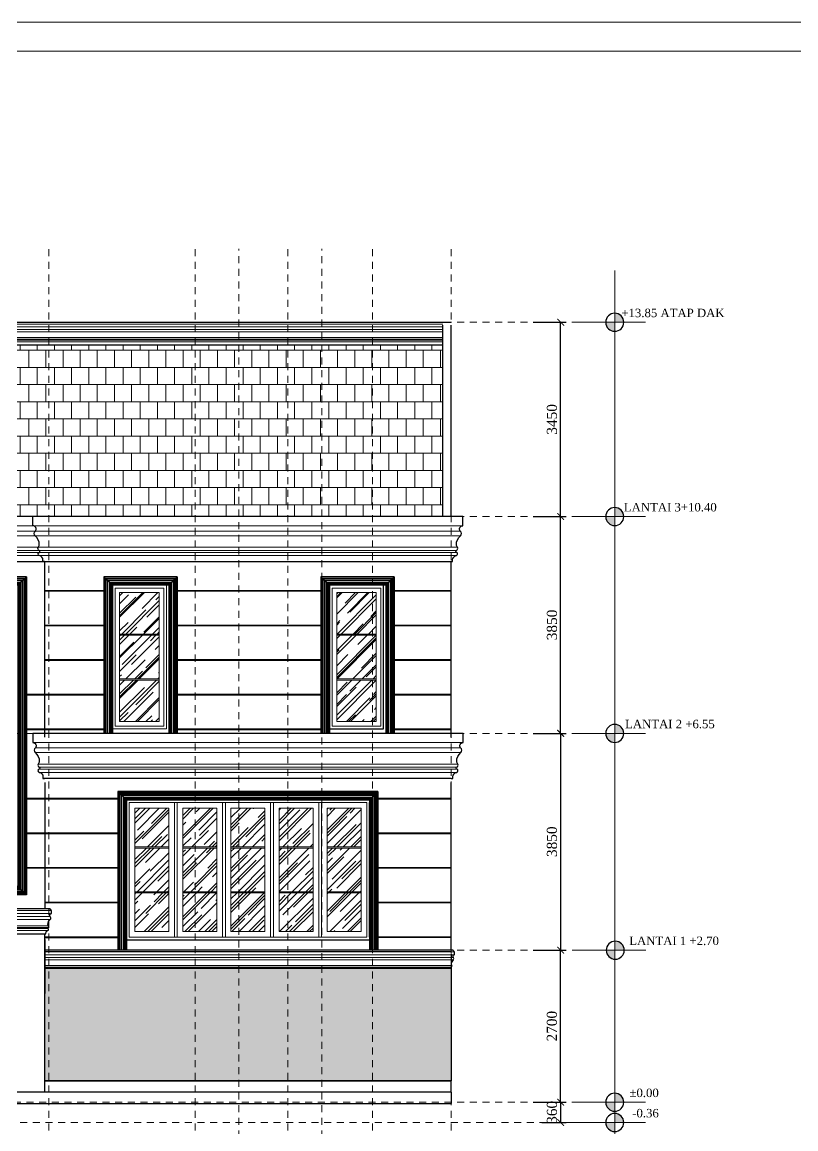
# Model space of a CAD drawing. Header units: millimetres. Extents: x -9564 to 494436, y -140371 to 4257.
# Drawn here: x 158.03 to 171.78, y 111.2 to 130.85 of the extents above; entities that cross this region are included whole.
import ezdxf
from ezdxf.enums import TextEntityAlignment as Align

# ---------------------------------------------------------------- set-up
doc = ezdxf.new("R2010")
doc.units = ezdxf.units.MM
doc.header["$MEASUREMENT"] = 0
for name, pattern in [('DASHED2', [0.375, 0.25, -0.125]), ('HIDDEN2', [0.1875, 0.125, -0.0625]), ('SLD-Solid', [0])]:
    doc.linetypes.add(name, pattern=pattern)
doc.layers.get('DEFPOINTS').update_dxf_attribs({"lineweight": 18})
for name, color, linetype, lineweight in [('09-Arsiran', 8, 'Continuous', 5), ('AS', 8, 'HIDDEN2', 5), ('DIM', 1, 'Continuous', 5), ('DOOR OPENING', 4, 'SLD-Solid', 5), ('LEGEND', 1, 'DASHED2', 50), ('XR-KOP A3_MOZART$0$A-TXTKOP', 3, 'Continuous', 5), ('XR-KOP A3_MOZART$0$KOP-A1$0$A-GRSKOP', 1, 'Continuous', 5)]:
    doc.layers.add(name, color=color, linetype=linetype, lineweight=lineweight)
doc.layers.add('ht', color=14, linetype='Continuous')
doc.layers.add('TEXT', color=4, linetype='Continuous')
doc.styles.add('HAND', font='ROMAND.SHX', dxfattribs={"width": 0.8, "height": 250})
doc.styles.add('style1', font='times.ttf', dxfattribs={"height": 0.15})
doc.styles.add('style2', font='times.ttf', dxfattribs={"height": 0.18})
doc.styles.add('XR-KOP A3_MOZART$0$ROMAND', font='romand.shx', dxfattribs={"height": 2, "bigfont": 'bigfont.shx'})
doc.dimstyles.new('ISO-25', dxfattribs={"dimtxt": 0.18, "dimasz": 0.12, "dimexe": 0.1, "dimexo": 0.1, "dimgap": 0.0625, "dimtad": 1, "dimtoh": 1, "dimdec": 0, "dimlfac": 1000, "dimtxsty": 'style2', "dimblk": 'ARCHTICK', "dimcen": 0.15, "dimclrd": 1, "dimclre": 1, "dimclrt": 4, "dimadec": 0, "dimazin": 0, "dimtfac": 1, "dimtdec": 0, "dimtmove": 0, "dimatfit": 3, "dimldrblk": 'OBLIQUE', "dimfxl": 1, "dimarcsym": 0})
pattern_1 = [(45, (-194.23794, -143.53514), (0.21552615, 0.57473639), [3.81, -0.508, 1.27, -0.254]), (45, (-194.08887, -143.20647), (-0.41847994, 0.0592697), [0.762, -0.08382, 1.524, -0.1905]), (45, (-194.3008, -143.29268), (0.813611205, 1.05428207), [2.032, -0.3556, 1.016, -0.254])]

# ---------------------------------------------------------------- blocks, each defined once
blk = doc.blocks.new('hsdh')
at = {"layer": 'XR-KOP A3_MOZART$0$KOP-A1$0$A-GRSKOP', "color": 0, "linetype": 'Continuous', "lineweight": 5}
blk.add_lwpolyline([(145480, 82601), (107945, 82601), (107945, 56197), (145480, 56197)], close=True, dxfattribs=at)
at = {"layer": 'XR-KOP A3_MOZART$0$KOP-A1$0$A-GRSKOP', "color": 5, "linetype": 'Continuous', "lineweight": 5}
blk.add_lwpolyline([(145017, 82138), (108409, 82138), (108409, 56660), (145017, 56660)], close=True, dxfattribs=at)
blk = doc.blocks.new('LISSD')
for p, q in [((405.668, 198.377), (391.39, 198.377)), ((391.596, 197.577), (405.488, 197.577))]:
    blk.add_line(p, q)
for points in [[(398.236, 197.577), (398.21, 197.577), (398.21, 197.607, 0.36498), (398.143, 197.686, -0.741922), (398.141, 197.741, 0.66528), (398.144, 197.774, -0.438756), (398.124, 197.832, 0.123299), (398.143, 197.879, 0.24485), (398.069, 198.035, -0.438632), (398.074, 198.121, 0.621787), (398.03, 198.215), (398.03, 198.377)], [(405.462, 197.577), (405.488, 197.577), (405.488, 197.607, -0.36498), (405.555, 197.686, 0.741922), (405.557, 197.741, -0.66528), (405.554, 197.774, 0.438756), (405.574, 197.832, -0.123299), (405.555, 197.879, -0.24485), (405.629, 198.035, 0.438632), (405.624, 198.121, -0.621787), (405.668, 198.215), (405.668, 198.377, 0)]]:
    blk.add_lwpolyline(points, format="xyb")
at = {"layer": '09-Arsiran'}
for p, q in [((391.39, 198.215), (405.668, 198.215)), ((391.434, 198.121), (405.624, 198.121)), ((391.429, 198.035), (405.629, 198.035)), ((391.484, 197.832), (405.574, 197.832)), ((391.501, 197.741), (405.557, 197.741)), ((391.504, 197.774), (405.554, 197.774)), ((391.503, 197.686), (405.555, 197.686))]:
    blk.add_line(p, q, dxfattribs=at)
blk = doc.blocks.new('AFW')
for p, q in [((388.284, 200.977), (386.981, 200.977)), ((386.981, 200.977), (386.981, 200.628)), ((386.981, 200.977), (387.131, 200.827)), ((388.284, 200.977), (388.134, 200.827)), ((388.262, 200.954), (388.262, 198.197)), ((388.284, 200.977), (388.284, 200.628)), ((388.135, 200.827), (387.131, 200.827)), ((387.131, 200.827), (387.131, 198.198)), ((388.134, 200.827), (388.134, 198.197)), ((386.981, 200.628), (386.981, 200.613)), ((386.981, 200.613), (386.981, 198.198)), ((388.284, 200.628), (388.284, 200.613)), ((388.284, 200.613), (388.284, 200.013)), ((388.284, 200.013), (388.284, 199.998)), ((388.284, 199.998), (388.284, 199.398)), ((388.284, 199.398), (388.284, 199.383)), ((388.284, 199.383), (388.284, 198.783)), ((388.284, 198.783), (388.284, 198.768)), ((388.284, 198.768), (388.284, 198.197))]:
    blk.add_line(p, q)
at = {"layer": '09-Arsiran'}
for p, q in [((387.003, 200.955), (387.003, 198.198)), ((388.262, 200.954), (387.003, 200.955)), ((387.015, 200.942), (387.015, 198.198)), ((388.25, 200.942), (387.015, 200.942)), ((387.022, 200.935), (387.022, 198.198)), ((388.243, 200.935), (387.022, 200.935)), ((387.044, 200.914), (387.044, 198.198)), ((388.221, 200.913), (387.044, 200.914)), ((387.053, 200.905), (387.053, 198.198)), ((388.213, 200.905), (387.053, 200.905)), ((387.081, 200.877), (387.081, 198.198)), ((388.185, 200.877), (387.081, 200.877)), ((387.097, 200.861), (388.168, 200.86)), ((387.097, 198.198), (387.097, 200.861)), ((388.168, 198.197), (388.168, 200.86)), ((388.184, 200.877), (388.184, 198.197)), ((388.213, 200.905), (388.213, 198.197)), ((388.221, 200.913), (388.221, 198.197)), ((388.243, 200.935), (388.243, 198.197)), ((388.25, 200.942), (388.25, 198.197)), ((387.105, 200.852), (387.105, 198.198)), ((388.16, 200.852), (387.105, 200.852)), ((387.11, 200.847), (387.11, 198.198)), ((388.155, 200.847), (387.11, 200.847)), ((388.145, 200.837), (387.12, 200.837)), ((387.12, 200.837), (387.12, 198.198)), ((387.12, 200.837), (387.12, 198.198)), ((388.145, 200.837), (388.145, 198.197)), ((388.145, 200.837), (388.145, 198.197)), ((388.155, 200.847), (388.155, 198.197)), ((388.16, 200.852), (388.16, 198.197))]:
    blk.add_line(p, q, dxfattribs=at)
blk = doc.blocks.new('1223')
at = {"layer": 'AS'}
for p, q in [((464.0527, 196.1256), (464.0527, 214.2574)), ((466.6527, 196.1256), (466.6527, 214.2574)), ((467.4327, 195.5522), (467.4327, 214.2574)), ((468.3027, 196.1256), (468.3027, 214.2574)), ((468.9027, 195.5522), (468.9027, 214.2574)), ((469.8027, 196.1256), (469.8027, 214.2574)), ((471.2027, 196.1256), (471.2027, 214.2574))]:
    blk.add_line(p, q, dxfattribs=at)
blk = doc.blocks.new('SD')
for p, q in [((388.126, 205.511), (386.725, 205.511)), ((386.725, 205.511), (386.875, 205.361)), ((386.725, 199.861), (386.725, 205.511)), ((388.126, 205.511), (387.975, 205.361)), ((388.103, 205.488), (388.103, 199.884)), ((388.126, 205.511), (388.126, 205.162)), ((387.976, 205.361), (386.875, 205.361)), ((386.875, 205.361), (386.875, 200.011)), ((387.975, 205.361), (387.975, 200.011)), ((388.126, 205.162), (388.126, 205.147)), ((388.126, 205.147), (388.126, 204.547)), ((388.126, 204.547), (388.126, 204.532)), ((388.126, 204.532), (388.126, 203.932)), ((388.126, 203.932), (388.126, 203.917)), ((388.126, 203.917), (388.126, 199.861)), ((386.725, 199.861), (386.875, 200.011)), ((387.976, 200.011), (386.875, 200.011)), ((388.126, 199.861), (387.975, 200.011)), ((388.126, 199.861), (386.725, 199.861))]:
    blk.add_line(p, q)
at = {"layer": '09-Arsiran'}
for p, q in [((386.748, 205.489), (386.748, 199.883)), ((388.103, 205.488), (386.748, 205.489)), ((386.76, 205.476), (386.76, 199.896)), ((388.091, 205.476), (386.76, 205.476)), ((386.767, 205.469), (386.767, 199.903)), ((388.084, 205.469), (386.767, 205.469)), ((386.789, 205.448), (386.789, 199.924)), ((388.062, 205.448), (386.789, 205.448)), ((386.797, 205.439), (386.797, 199.933)), ((388.054, 205.439), (386.797, 205.439)), ((386.825, 205.411), (386.825, 199.961)), ((388.026, 205.411), (386.825, 205.411)), ((386.842, 205.395), (388.01, 205.395)), ((386.842, 199.977), (386.842, 205.395)), ((386.85, 205.386), (386.85, 199.986)), ((388.001, 205.386), (386.85, 205.386)), ((386.855, 205.382), (386.855, 199.99)), ((387.996, 205.381), (386.855, 205.382)), ((387.996, 205.381), (387.996, 199.991)), ((388.001, 205.386), (388.001, 199.986)), ((388.009, 199.977), (388.009, 205.395)), ((388.025, 205.411), (388.025, 199.961)), ((388.054, 205.439), (388.054, 199.933)), ((388.062, 205.448), (388.062, 199.924)), ((388.084, 205.469), (388.084, 199.903)), ((388.091, 205.476), (388.091, 199.896)), ((387.986, 205.371), (386.865, 205.371)), ((386.865, 205.371), (386.865, 200.001)), ((386.865, 205.371), (386.865, 200.001)), ((387.986, 205.371), (387.986, 200.001)), ((387.986, 205.371), (387.986, 200.001)), ((388.103, 199.884), (386.748, 199.883)), ((388.091, 199.896), (386.76, 199.896)), ((388.084, 199.903), (386.767, 199.903)), ((388.062, 199.924), (386.789, 199.924)), ((388.054, 199.933), (386.797, 199.933)), ((388.026, 199.961), (386.825, 199.961)), ((386.842, 199.977), (388.01, 199.977)), ((388.001, 199.986), (386.85, 199.986)), ((387.996, 199.991), (386.855, 199.99)), ((387.986, 200.001), (386.865, 200.001))]:
    blk.add_line(p, q, dxfattribs=at)
blk = doc.blocks.new('AWD')
for p, q in [((401.282, 197.167), (396.662, 197.167)), ((396.662, 197.167), (396.662, 196.818)), ((396.662, 197.167), (396.812, 197.017)), ((401.282, 197.167), (401.132, 197.017)), ((401.26, 197.144), (401.26, 194.347)), ((401.282, 197.167), (401.282, 196.818)), ((401.132, 197.017), (396.812, 197.017)), ((396.812, 197.017), (396.812, 194.347)), ((401.132, 197.017), (401.132, 194.347)), ((396.662, 196.818), (396.662, 196.803)), ((396.662, 196.803), (396.662, 194.347)), ((401.282, 196.818), (401.282, 196.803)), ((401.282, 196.803), (401.282, 196.203)), ((401.282, 196.203), (401.282, 196.188)), ((401.282, 196.188), (401.282, 195.588)), ((401.282, 195.588), (401.282, 195.573)), ((401.282, 195.573), (401.282, 194.973)), ((401.282, 194.973), (401.282, 194.958)), ((401.282, 194.958), (401.282, 194.347))]:
    blk.add_line(p, q)
at = {"layer": '09-Arsiran'}
for p, q in [((396.684, 197.145), (396.684, 194.347)), ((401.26, 197.144), (396.684, 197.145)), ((396.697, 197.132), (396.697, 194.347)), ((401.248, 197.132), (396.697, 197.132)), ((396.704, 197.125), (396.704, 194.347)), ((401.24, 197.125), (396.704, 197.125)), ((401.24, 197.125), (401.24, 194.347)), ((401.248, 197.132), (401.248, 194.347)), ((396.725, 197.104), (396.725, 194.347)), ((401.219, 197.103), (396.725, 197.104)), ((396.734, 197.095), (396.734, 194.347)), ((401.21, 197.095), (396.734, 197.095)), ((396.762, 197.067), (396.762, 194.347)), ((401.182, 197.067), (396.762, 197.067)), ((396.778, 197.051), (401.166, 197.05)), ((396.778, 194.347), (396.778, 197.051)), ((396.787, 197.042), (396.787, 194.347)), ((401.158, 197.042), (396.787, 197.042)), ((396.792, 197.037), (396.792, 194.347)), ((401.153, 197.037), (396.792, 197.037)), ((401.143, 197.027), (396.802, 197.027)), ((396.802, 197.027), (396.802, 194.347)), ((396.802, 197.027), (396.802, 194.347)), ((401.142, 197.027), (401.142, 194.347)), ((401.142, 197.027), (401.142, 194.347)), ((401.153, 197.037), (401.153, 194.347)), ((401.158, 197.042), (401.158, 194.347)), ((401.166, 194.347), (401.166, 197.05)), ((401.182, 197.067), (401.182, 194.347)), ((401.21, 197.095), (401.21, 194.347)), ((401.219, 197.103), (401.219, 194.347))]:
    blk.add_line(p, q, dxfattribs=at)
blk = doc.blocks.new('Q2E2Q')
for p, q in [((377.075, 197.327), (377.043, 197.327)), ((384.295, 197.327), (377.043, 197.327)), ((384.295, 197.327), (384.326, 197.327))]:
    blk.add_line(p, q)
blk.add_lwpolyline([(384.3, 197.327), (384.326, 197.327), (384.326, 197.356, -0.36498), (384.393, 197.435, 0.741922), (384.396, 197.491, -0.66528), (384.392, 197.524, 0.438756), (384.413, 197.581, -0.123299), (384.394, 197.628, -0.24485), (384.467, 197.785, 0.438632), (384.463, 197.87, -0.621787), (384.507, 197.964), (384.507, 198.127), (376.863, 198.127), (376.863, 197.964, -0.621787), (376.907, 197.87, 0.438632), (376.902, 197.785, -0.24485), (376.976, 197.628, -0.123299), (376.957, 197.581, 0.438756), (376.977, 197.524, -0.66528), (376.974, 197.491, 0.741922), (376.976, 197.435, -0.36498), (377.043, 197.356), (377.043, 197.327), (377.069, 197.327)], format="xyb")
at = {"layer": '09-Arsiran'}
for p, q in [((384.507, 197.964), (376.863, 197.964)), ((384.467, 197.785), (376.902, 197.785)), ((384.463, 197.87), (376.907, 197.87)), ((384.413, 197.581), (376.957, 197.581)), ((384.392, 197.524), (376.977, 197.524)), ((384.396, 197.491), (376.974, 197.491)), ((384.393, 197.435), (376.976, 197.435))]:
    blk.add_line(p, q, dxfattribs=at)
blk = doc.blocks.new('_ArchTick')
at = {"color": 0, "linetype": 'ByBlock', "const_width": 0.15}
blk.add_lwpolyline([(-0.5, -0.5), (0.5, 0.5)], dxfattribs=at)
blk = doc.blocks.new('*D564')
at = {"color": 1, "lineweight": -2, "transparency": 16777216}
for p, q in [((390.267, 156.601), (390.854, 156.601)), ((390.754, 153.901), (390.754, 156.601)), ((390.267, 153.901), (390.854, 153.901))]:
    blk.add_line(p, q, dxfattribs=at)
at = {"layer": 'DEFPOINTS', "color": 0, "transparency": 16777216}
for p in [(390.167, 156.601), (390.754, 156.601), (390.167, 153.901)]:
    blk.add_point(p, dxfattribs=at)
at = {"color": 1, "lineweight": -2, "transparency": 16777216, "xscale": 0.12, "yscale": 0.12, "zscale": 0.12}
for p, rotation in [((390.754, 156.601), 90), ((390.754, 153.901), 270)]:
    blk.add_blockref('_ArchTick', p, dxfattribs=dict(at, rotation=rotation))
at = {"color": 4, "transparency": 16777216, "insert": (390.599, 155.251), "char_height": 0.18, "attachment_point": 5, "rotation": 90, "style": 'style2'}
blk.add_mtext('2700', dxfattribs=at)
blk = doc.blocks.new('_Oblique')
at = {"color": 0, "linetype": 'ByBlock', "lineweight": -2}
blk.add_line((-0.5, -0.5), (0.5, 0.5), dxfattribs=at)
blk = doc.blocks.new('*D565')
at = {"color": 1, "lineweight": -2, "transparency": 16777216}
for p, q in [((390.267, 160.451), (390.854, 160.451)), ((390.754, 160.451), (390.754, 156.601)), ((390.267, 156.601), (390.854, 156.601))]:
    blk.add_line(p, q, dxfattribs=at)
at = {"layer": 'DEFPOINTS', "color": 0, "transparency": 16777216}
for p in [(390.167, 160.451), (390.167, 156.601), (390.754, 156.601)]:
    blk.add_point(p, dxfattribs=at)
at = {"color": 1, "lineweight": -2, "transparency": 16777216, "xscale": 0.12, "yscale": 0.12, "zscale": 0.12}
for p, rotation in [((390.754, 160.451), 90), ((390.754, 156.601), 270)]:
    blk.add_blockref('_ArchTick', p, dxfattribs=dict(at, rotation=rotation))
at = {"color": 4, "transparency": 16777216, "insert": (390.6, 158.526), "char_height": 0.18, "attachment_point": 5, "rotation": 90, "style": 'style2'}
blk.add_mtext('3850', dxfattribs=at)
blk = doc.blocks.new('*D566')
at = {"color": 1, "lineweight": -2, "transparency": 16777216}
for p, q in [((390.267, 164.301), (390.854, 164.301)), ((390.754, 160.451), (390.754, 164.301)), ((390.267, 160.451), (390.854, 160.451))]:
    blk.add_line(p, q, dxfattribs=at)
at = {"layer": 'DEFPOINTS', "color": 0, "transparency": 16777216}
for p in [(390.167, 164.301), (390.754, 164.301), (390.167, 160.451)]:
    blk.add_point(p, dxfattribs=at)
at = {"color": 1, "lineweight": -2, "transparency": 16777216, "xscale": 0.12, "yscale": 0.12, "zscale": 0.12}
for p, rotation in [((390.754, 164.301), 90), ((390.754, 160.451), 270)]:
    blk.add_blockref('_ArchTick', p, dxfattribs=dict(at, rotation=rotation))
at = {"color": 4, "transparency": 16777216, "insert": (390.6, 162.376), "char_height": 0.18, "attachment_point": 5, "rotation": 90, "style": 'style2'}
blk.add_mtext('3850', dxfattribs=at)
blk = doc.blocks.new('*D567')
at = {"color": 1, "lineweight": -2, "transparency": 16777216}
for p, q in [((390.267, 167.751), (390.854, 167.751)), ((390.754, 164.301), (390.754, 167.751)), ((390.267, 164.301), (390.854, 164.301))]:
    blk.add_line(p, q, dxfattribs=at)
at = {"layer": 'DEFPOINTS', "color": 0, "transparency": 16777216}
for p in [(390.167, 167.751), (390.754, 167.751), (390.167, 164.301)]:
    blk.add_point(p, dxfattribs=at)
at = {"color": 1, "lineweight": -2, "transparency": 16777216, "xscale": 0.12, "yscale": 0.12, "zscale": 0.12}
for p, rotation in [((390.754, 167.751), 90), ((390.754, 164.301), 270)]:
    blk.add_blockref('_ArchTick', p, dxfattribs=dict(at, rotation=rotation))
at = {"color": 4, "transparency": 16777216, "insert": (390.6, 166.026), "char_height": 0.18, "attachment_point": 5, "rotation": 90, "style": 'style2'}
blk.add_mtext('3450', dxfattribs=at)
blk = doc.blocks.new('A$C459A4C15')
at = {"layer": 'ht'}
h = blk.add_hatch(color=256, dxfattribs=at)
h.paths.add_polyline_path([(0, 0.0801), (0, 0), (-0.0801, 0, -0.414214)])
h.paths.add_polyline_path([(0, 0), (0.0801, 0, -0.414214), (0, -0.0801)])
blk.add_circle((0, 0), 0.0801, dxfattribs=at)
blk = doc.blocks.new('*D568')
at = {"color": 1, "lineweight": -2, "transparency": 16777216}
for p, q in [((390.427, 153.901), (390.854, 153.901)), ((390.754, 153.901), (390.754, 153.541)), ((390.42, 153.541), (390.854, 153.541))]:
    blk.add_line(p, q, dxfattribs=at)
at = {"layer": 'DEFPOINTS', "color": 0, "transparency": 16777216}
for p in [(390.327, 153.901), (390.32, 153.541), (390.754, 153.541)]:
    blk.add_point(p, dxfattribs=at)
at = {"color": 1, "lineweight": -2, "transparency": 16777216, "xscale": 0.12, "yscale": 0.12, "zscale": 0.12}
for p, rotation in [((390.754, 153.901), 90), ((390.754, 153.541), 270)]:
    blk.add_blockref('_ArchTick', p, dxfattribs=dict(at, rotation=rotation))
at = {"color": 4, "transparency": 16777216, "insert": (390.6, 153.721), "char_height": 0.18, "attachment_point": 5, "rotation": 90, "style": 'style2'}
blk.add_mtext('360', dxfattribs=at)
blk = doc.blocks.new('A$C2a879c63')
at = {"layer": '09-Arsiran'}
h = blk.add_hatch(dxfattribs=at)
h.set_pattern_fill('AR-B88', color=256, scale=0.0015, angle=0.001)
h.set_pattern_definition([(0.001, (-193.4317, -142.59655), (-5.32e-06, 0.3048), []), (90.001, (-193.4317, -142.59655), (-0.15240532, 0.30479734), [0.3048, -0.3048])])
h.paths.add_polyline_path([(194.4211, 23.8154), (182.0811, 23.8154), (181.5411, 21.0654), (181.4811, 20.7654), (194.4211, 20.7654)])
h = blk.add_hatch(dxfattribs=at)
h.set_pattern_fill('AR-RROOF', color=256, scale=0.01, angle=45)
h.set_pattern_definition(pattern_1)
h.paths.add_polyline_path([(188.6811, 19.4152), (188.6811, 18.6788), (189.2501, 18.6788), (189.3851, 18.6788), (189.3851, 19.4152)])
h.paths.add_polyline_path([(188.6811, 18.6588), (188.6811, 17.8821), (189.2501, 17.8821), (189.3851, 17.8821), (189.3851, 18.6588), (189.2501, 18.6588)])
h.paths.add_polyline_path([(188.6811, 17.8621), (188.6811, 17.1254), (189.3851, 17.1254), (189.3851, 17.8621), (189.2501, 17.8621)])
h = blk.add_hatch(dxfattribs=at)
h.set_pattern_fill('AR-RROOF', color=256, scale=0.01, angle=45)
h.set_pattern_definition([(45, (-189.7236, -181.2814), (0.21552615, 0.57473639), [3.81, -0.508, 1.27, -0.254]), (45, (-189.57453, -180.9527), (-0.41847994, 0.0592697), [0.762, -0.08382, 1.524, -0.1905]), (45, (-189.78646, -181.03893), (0.813611205, 1.05428207), [2.032, -0.3556, 1.016, -0.254])])
h.paths.add_polyline_path([(193.2411, 19.4152), (192.5371, 19.4152), (192.5371, 18.6788), (193.1061, 18.6788), (193.2411, 18.6788)])
h.paths.add_polyline_path([(193.2411, 18.6588), (193.1061, 18.6588), (192.5371, 18.6588), (192.5371, 17.8821), (193.1061, 17.8821), (193.2411, 17.8821)])
h.paths.add_polyline_path([(193.2411, 17.8621), (193.1061, 17.8621), (192.5371, 17.8621), (192.5371, 17.1254), (193.2411, 17.1254)])
h = blk.add_hatch(dxfattribs=at)
h.set_pattern_fill('AR-RROOF', color=256, scale=0.01, angle=45)
h.set_pattern_definition(pattern_1)
h.paths.add_polyline_path([(188.9511, 14.8988), (189.5551, 14.8988), (189.5551, 15.5854), (188.9511, 15.5854)])
h.paths.add_polyline_path([(189.5551, 14.8788), (188.9511, 14.8788), (188.9511, 14.1021), (189.5551, 14.1021)])
h.paths.add_polyline_path([(189.5551, 14.0821), (188.9511, 14.0821), (188.9511, 13.3954), (189.5551, 13.3954)])
h = blk.add_hatch(dxfattribs=at)
h.set_pattern_fill('AR-RROOF', color=256, scale=0.01, angle=45)
h.set_pattern_definition(pattern_1)
h.paths.add_polyline_path([(190.4091, 15.5854), (189.8051, 15.5854), (189.8051, 14.8988), (190.4091, 14.8988)])
h.paths.add_polyline_path([(190.4091, 14.8788), (189.8051, 14.8788), (189.8051, 14.1021), (190.4091, 14.1021)])
h.paths.add_polyline_path([(190.4091, 14.0821), (189.8051, 14.0821), (189.8051, 13.3954), (190.4091, 13.3954)])
h = blk.add_hatch(dxfattribs=at)
h.set_pattern_fill('AR-RROOF', color=256, scale=0.01, angle=45)
h.set_pattern_definition(pattern_1)
h.paths.add_polyline_path([(191.2631, 15.5854), (190.6591, 15.5854), (190.6591, 14.8988), (191.2631, 14.8988)])
h.paths.add_polyline_path([(191.2631, 14.8788), (190.6591, 14.8788), (190.6591, 14.1021), (191.2631, 14.1021)])
h.paths.add_polyline_path([(191.2631, 14.0821), (190.6591, 14.0821), (190.6591, 13.3954), (191.2631, 13.3954)])
h = blk.add_hatch(dxfattribs=at)
h.set_pattern_fill('AR-RROOF', color=256, scale=0.01, angle=45)
h.set_pattern_definition(pattern_1)
h.paths.add_polyline_path([(192.1171, 15.5854), (191.5131, 15.5854), (191.5131, 14.8988), (192.1171, 14.8988)])
h.paths.add_polyline_path([(192.1171, 14.8788), (191.5131, 14.8788), (191.5131, 14.1021), (192.1171, 14.1021)])
h.paths.add_polyline_path([(192.1171, 14.0821), (191.5131, 14.0821), (191.5131, 13.3954), (192.1171, 13.3954)])
h = blk.add_hatch(dxfattribs=at)
h.set_pattern_fill('AR-RROOF', color=256, scale=0.01, angle=45)
h.set_pattern_definition(pattern_1)
h.paths.add_polyline_path([(192.9711, 15.5854), (192.3671, 15.5854), (192.3671, 14.8988), (192.9711, 14.8988)])
h.paths.add_polyline_path([(192.9711, 14.8788), (192.3671, 14.8788), (192.3671, 14.1021), (192.9711, 14.1021)])
h.paths.add_polyline_path([(192.9711, 14.0821), (192.3671, 14.0821), (192.3671, 13.3954), (192.9711, 13.3954)])
h = blk.add_hatch(dxfattribs=at)
h.set_pattern_fill('DOTS', color=256, scale=0.03, angle=45)
h.set_pattern_definition([(45, (-189.7236, -181.281393), (-0.01683798, 0.0505139407), [0, -0.047625])])
h.paths.add_polyline_path([(187.3511, 12.7478), (194.5711, 12.7478), (194.5711, 10.7454), (187.3511, 10.7454)])
for p, q in [((182.0017, 24.2154), (194.5711, 24.2154)), ((194.4211, 20.7654), (194.4211, 24.1654)), ((194.5711, 20.7654), (194.5711, 24.1654)), ((182.0783, 23.8154), (194.4211, 23.8154)), ((187.3511, 19.4545), (187.3511, 19.9654)), ((187.3511, 16.8454), (187.3511, 19.9654)), ((194.5711, 16.8454), (194.5711, 19.9654)), ((187.3511, 16.0454), (187.3511, 13.8054)), ((194.5711, 15.7645), (194.5711, 16.0454)), ((194.5711, 15.7495), (194.5711, 15.7645)), ((194.5711, 15.1495), (194.5711, 15.7495)), ((193.1211, 13.2954), (193.1211, 15.6854)), ((194.5711, 15.1345), (194.5711, 15.1495)), ((194.5711, 14.5345), (194.5711, 15.1345)), ((194.5711, 14.5195), (194.5711, 14.5345)), ((194.5711, 13.9195), (194.5711, 14.5195)), ((176.8775, 13.8054), (187.4447, 13.8054)), ((194.5711, 13.9045), (194.5711, 13.9195)), ((194.5711, 13.3045), (194.5711, 13.9045)), ((176.9711, 13.3554), (187.3701, 13.3554)), ((187.3511, 13.3045), (187.3511, 13.3554)), ((187.3511, 13.3045), (188.651, 13.3045)), ((187.3511, 13.2895), (187.3511, 13.3045)), ((187.3511, 13.0654), (187.3511, 13.2895)), ((187.3511, 13.2895), (188.651, 13.2895)), ((187.3511, 13.256), (187.3511, 12.2952)), ((194.5711, 13.2895), (194.5711, 13.3045)), ((194.5711, 13.0654), (194.5711, 13.2895)), ((187.3511, 13.0404), (187.3511, 13.0654)), ((194.6045, 13.0654), (187.3511, 13.0654)), ((187.3511, 13.0004), (187.3511, 13.0404)), ((187.3511, 13.0404), (194.5711, 13.0404)), ((187.3511, 10.7454), (187.3511, 13.0004)), ((194.5711, 13.0004), (194.5711, 10.7454)), ((194.6283, 12.9842), (194.6283, 13.0342)), ((194.5711, 12.7478), (187.3511, 12.7478)), ((194.5711, 12.764), (194.5711, 12.7478)), ((187.3511, 10.5454), (187.3511, 10.7454)), ((187.3511, 10.7454), (194.5711, 10.7454)), ((194.5711, 10.5454), (194.5711, 10.7454)), ((187.3511, 10.5454), (177.521, 10.5454)), ((194.5711, 10.5454), (187.3511, 10.5454)), ((194.5711, 10.5454), (194.5711, 10.3454)), ((176.1711, 10.3454), (194.5711, 10.3454))]:
    blk.add_line(p, q)
for points in [[(193.3711, 19.5452), (192.4071, 19.5452), (192.4071, 16.9954), (193.3711, 16.9954)], [(193.1211, 13.2454), (188.8011, 13.2454), (188.8011, 15.7354), (193.1211, 15.7354)], [(187.3511, 12.7478), (194.5711, 12.7478), (194.5711, 10.7454), (187.3511, 10.7454)]]:
    blk.add_lwpolyline(points, close=True)
blk.add_lwpolyline([(187.3554, 13.3554), (187.3701, 13.3554), (187.3701, 13.3718, -0.3649803), (187.4076, 13.4163, 0.7419223), (187.4091, 13.4477, -0.6652802), (187.4071, 13.4663, 0.4387565), (187.4186, 13.4987, -0.1232988), (187.4079, 13.525, -0.2448505), (187.4494, 13.613, 0.4386321), (187.4468, 13.661, -0.6217872), (187.4715, 13.714), (187.4715, 13.7703, -0.3199175), (187.4447, 13.8054)], format="xyb")
for centre, radius, start, end in [((194.6289, 12.9552), 0.029, 91.24583, 218.73711), ((194.6383, 13.0665), 0.0338, 181.82663, 252.78817), ((194.5629, 12.7831), 0.0208, 293.09693, 27.85603), ((194.6654, 12.8199), 0.0936, 127.26081, 182.29368), ((194.6233, 12.8234), 0.052, 187.9636, 216.07971), ((194.5879, 12.9147), 0.029, 315.80711, 50.5423)]:
    blk.add_arc(centre, radius, start, end)
for p, q in [((181.9752, 24.1842), (194.4211, 24.1842)), ((181.9752, 24.1342), (194.4211, 24.1342)), ((181.9947, 24.0444), (194.4211, 24.0444)), ((181.9971, 24.0871), (194.4211, 24.0871)), ((182.0221, 23.9428), (194.4211, 23.9428)), ((182.0306, 23.8975), (194.4211, 23.8975)), ((182.0319, 23.8695), (194.4211, 23.8695)), ((182.0324, 23.914), (194.4211, 23.914)), ((187.3511, 19.4545), (188.401, 19.4545)), ((187.3511, 19.4395), (188.401, 19.4395)), ((189.6652, 19.4545), (192.257, 19.4545)), ((189.6652, 19.4395), (192.257, 19.4395)), ((193.5212, 19.4545), (194.5711, 19.4545)), ((193.5212, 19.4395), (194.5711, 19.4395)), ((187.3511, 18.8395), (188.401, 18.8395)), ((187.3511, 18.8245), (188.401, 18.8245)), ((189.6656, 18.8395), (192.257, 18.8395)), ((189.6657, 18.8245), (192.257, 18.8245)), ((193.5216, 18.8395), (194.5711, 18.8395)), ((193.5217, 18.8245), (194.5711, 18.8245)), ((187.3511, 18.2245), (188.401, 18.2245)), ((187.3511, 18.2095), (188.401, 18.2095)), ((189.6661, 18.2245), (192.257, 18.2245)), ((189.6661, 18.2095), (192.257, 18.2095)), ((193.5221, 18.2245), (194.5711, 18.2245)), ((193.5221, 18.2095), (194.5711, 18.2095)), ((187.0237, 17.6095), (187.3511, 17.6095)), ((187.0237, 17.5945), (187.3511, 17.5945)), ((187.3511, 17.6095), (188.401, 17.6095)), ((187.3511, 17.5945), (188.401, 17.5945)), ((189.6666, 17.6095), (192.257, 17.6095)), ((189.6666, 17.5945), (192.257, 17.5945)), ((193.5226, 17.6095), (194.5711, 17.6095)), ((193.5226, 17.5945), (194.5711, 17.5945)), ((187.0237, 16.9945), (187.3511, 16.9945)), ((187.0237, 16.9795), (187.3511, 16.9795)), ((188.401, 16.9954), (187.3511, 16.9954)), ((187.3511, 16.9945), (188.401, 16.9945)), ((187.3511, 16.9795), (188.401, 16.9795)), ((192.257, 16.9954), (189.6671, 16.9954)), ((189.6671, 16.9945), (192.257, 16.9945)), ((189.6671, 16.9795), (192.257, 16.9795)), ((194.5711, 16.9954), (193.5231, 16.9954)), ((193.5231, 16.9945), (194.5711, 16.9945)), ((193.5231, 16.9795), (194.5711, 16.9795)), ((187.0237, 15.7645), (187.3511, 15.7645)), ((187.0237, 15.7495), (187.3511, 15.7495)), ((187.3511, 15.7645), (188.651, 15.7645)), ((187.3511, 15.7495), (188.651, 15.7495)), ((193.2712, 15.7645), (194.5711, 15.7645)), ((193.2712, 15.7495), (194.5711, 15.7495)), ((187.0237, 15.1495), (187.3511, 15.1495)), ((187.0237, 15.1345), (187.3511, 15.1345)), ((187.3511, 15.1495), (188.651, 15.1495)), ((187.3511, 15.1345), (188.651, 15.1345)), ((193.2712, 15.1495), (194.5711, 15.1495)), ((193.2712, 15.1345), (194.5711, 15.1345)), ((187.0237, 14.5345), (187.3511, 14.5345)), ((187.0237, 14.5195), (187.3511, 14.5195)), ((187.3511, 14.5345), (188.651, 14.5345)), ((187.3511, 14.5195), (188.651, 14.5195)), ((193.2712, 14.5345), (194.5711, 14.5345)), ((193.2712, 14.5195), (194.5711, 14.5195)), ((176.8507, 13.7703), (187.4715, 13.7703)), ((187.3511, 13.9195), (188.651, 13.9195)), ((187.3511, 13.9045), (188.651, 13.9045)), ((193.2712, 13.9195), (194.5711, 13.9195)), ((193.2712, 13.9045), (194.5711, 13.9045)), ((176.8507, 13.714), (187.4447, 13.714)), ((176.8728, 13.613), (187.4494, 13.613)), ((176.8754, 13.661), (187.4468, 13.661)), ((176.9036, 13.4987), (187.4186, 13.4987)), ((176.9131, 13.4477), (187.4091, 13.4477)), ((176.9146, 13.4163), (187.4076, 13.4163)), ((176.9151, 13.4663), (187.4071, 13.4663)), ((193.2712, 13.3045), (194.5711, 13.3045)), ((193.2712, 13.2895), (194.5711, 13.2895)), ((194.6283, 13.0342), (187.3511, 13.0342)), ((194.6283, 12.9842), (187.3511, 12.9842)), ((194.6063, 12.9371), (187.3511, 12.9371)), ((194.6087, 12.8944), (187.3511, 12.8944)), ((194.5813, 12.7928), (187.3511, 12.7928)), ((194.5711, 12.764), (187.3511, 12.764))]:
    blk.add_line(p, q, dxfattribs=at)
at = {"layer": 'AS'}
for p, q in [((195.9286, 24.2154), (173.302, 24.2154)), ((195.9286, 20.7654), (173.302, 20.7654)), ((195.9286, 16.9154), (173.302, 16.9154)), ((195.9286, 13.0654), (194.6045, 13.0654)), ((195.9286, 10.3654), (173.302, 10.3654)), ((196.7128, 10.0054), (174.6711, 10.0054))]:
    blk.add_line(p, q, dxfattribs=at)
at = {"layer": 'DIM', "color": 1, "linetype": 'ByBlock'}
for p, q in [((197.4764, 25.1378), (197.4764, 9.7514)), ((198.021, 24.2154), (196.7128, 24.2154)), ((198.021, 20.7654), (196.7128, 20.7654)), ((198.021, 16.9154), (196.7128, 16.9154)), ((198.03, 13.0654), (196.7218, 13.0654)), ((198.021, 10.3654), (196.7128, 10.3654)), ((198.021, 10.0054), (196.7128, 10.0054))]:
    blk.add_line(p, q, dxfattribs=at)
at = {"layer": 'DOOR OPENING', "linetype": 'Continuous', "transparency": 33554687}
for p, q in [((188.6811, 18.6788), (188.6811, 18.6588)), ((188.6811, 18.6788), (189.2501, 18.6788)), ((189.2501, 18.6788), (189.3851, 18.6788)), ((189.3851, 18.6788), (189.3851, 18.6588)), ((192.5371, 18.6788), (192.5371, 18.6588)), ((192.5371, 18.6788), (193.1061, 18.6788)), ((193.1061, 18.6788), (193.2411, 18.6788)), ((193.2411, 18.6788), (193.2411, 18.6588)), ((189.2501, 18.6588), (188.6811, 18.6588)), ((189.3851, 18.6588), (189.2501, 18.6588)), ((193.1061, 18.6588), (192.5371, 18.6588)), ((193.2411, 18.6588), (193.1061, 18.6588)), ((188.6811, 17.8821), (188.6811, 17.8621)), ((188.6811, 17.8821), (189.2501, 17.8821)), ((189.2501, 17.8621), (188.6811, 17.8621)), ((189.2501, 17.8821), (189.3851, 17.8821)), ((189.3851, 17.8621), (189.2501, 17.8621)), ((189.3851, 17.8821), (189.3851, 17.8621)), ((192.5371, 17.8821), (192.5371, 17.8621)), ((192.5371, 17.8821), (193.1061, 17.8821)), ((193.1061, 17.8621), (192.5371, 17.8621)), ((193.1061, 17.8821), (193.2411, 17.8821)), ((193.2411, 17.8621), (193.1061, 17.8621)), ((193.2411, 17.8821), (193.2411, 17.8621)), ((188.8511, 15.6854), (188.8511, 14.8988)), ((189.6551, 15.6854), (188.8511, 15.6854)), ((189.6551, 14.8988), (189.6551, 15.6854)), ((189.6551, 13.2954), (189.6551, 15.6854)), ((189.7051, 13.2954), (189.7051, 15.6854)), ((190.1461, 15.6854), (189.8151, 15.6854)), ((190.6191, 15.6854), (190.1461, 15.6854)), ((190.5091, 14.8988), (190.5091, 15.6854)), ((190.5091, 13.2954), (190.5091, 15.6854)), ((190.5591, 13.2954), (190.5591, 15.6854)), ((191.0711, 15.6854), (190.7791, 15.6854)), ((191.2211, 15.6854), (191.0711, 15.6854)), ((191.5831, 15.6854), (191.2211, 15.6854)), ((191.3631, 14.8988), (191.3631, 15.6854)), ((191.3631, 13.2954), (191.3631, 15.6854)), ((191.4131, 13.2954), (191.4131, 15.6854)), ((192.3861, 15.6854), (191.7431, 15.6854)), ((192.2171, 14.8988), (192.2171, 15.6854)), ((192.2171, 13.2954), (192.2171, 15.6854)), ((192.2671, 13.2954), (192.2671, 15.6854)), ((192.5471, 15.6854), (192.3861, 15.6854)), ((193.0711, 14.8988), (193.0711, 15.6854)), ((193.0711, 14.8988), (193.0711, 15.6854)), ((193.0711, 13.2954), (193.0711, 15.6854)), ((193.0711, 14.8988), (193.0711, 15.6854)), ((188.8511, 14.8988), (188.8511, 14.8788)), ((188.8511, 14.1021), (188.8511, 14.8788)), ((188.9511, 14.8988), (189.5551, 14.8988)), ((189.5551, 14.8788), (188.9511, 14.8788)), ((189.6551, 14.8988), (189.6551, 14.8788)), ((189.6551, 14.1021), (189.6551, 14.8788)), ((189.8051, 14.8988), (190.4091, 14.8988)), ((190.4091, 14.8788), (189.8051, 14.8788)), ((190.5091, 14.8988), (190.5091, 14.8788)), ((190.5091, 14.1021), (190.5091, 14.8788)), ((190.6591, 14.8988), (191.2631, 14.8988)), ((191.2631, 14.8788), (190.6591, 14.8788)), ((191.3631, 14.8988), (191.3631, 14.8788)), ((191.3631, 14.1021), (191.3631, 14.8788)), ((191.5131, 14.8988), (192.1171, 14.8988)), ((192.1171, 14.8788), (191.5131, 14.8788)), ((192.2171, 14.8988), (192.2171, 14.8788)), ((192.2171, 14.1021), (192.2171, 14.8788)), ((192.3671, 14.8988), (192.9711, 14.8988)), ((192.9711, 14.8788), (192.3671, 14.8788)), ((193.0711, 14.8988), (193.0711, 14.8788)), ((193.0711, 14.8988), (193.0711, 14.8788)), ((193.0711, 14.1021), (193.0711, 14.8788)), ((193.0711, 14.1021), (193.0711, 14.8788)), ((188.8511, 14.1021), (188.8511, 14.0821)), ((188.8511, 13.2954), (188.8511, 14.0821)), ((188.9511, 14.1021), (189.5551, 14.1021)), ((189.5551, 14.0821), (188.9511, 14.0821)), ((189.6551, 14.1021), (189.6551, 14.0821)), ((189.6551, 13.2954), (189.6551, 14.0821)), ((189.8051, 14.1021), (190.4091, 14.1021)), ((190.4091, 14.0821), (189.8051, 14.0821)), ((190.5091, 14.1021), (190.5091, 14.0821)), ((190.5091, 13.2954), (190.5091, 14.0821)), ((190.6591, 14.1021), (191.2631, 14.1021)), ((191.2631, 14.0821), (190.6591, 14.0821)), ((191.3631, 14.1021), (191.3631, 14.0821)), ((191.3631, 13.2954), (191.3631, 14.0821)), ((191.5131, 14.1021), (192.1171, 14.1021)), ((192.1171, 14.0821), (191.5131, 14.0821)), ((192.2171, 14.1021), (192.2171, 14.0821)), ((192.2171, 13.2954), (192.2171, 14.0821)), ((192.3671, 14.1021), (192.9711, 14.1021)), ((192.9711, 14.0821), (192.3671, 14.0821)), ((193.0711, 14.1021), (193.0711, 14.0821)), ((193.0711, 14.1021), (193.0711, 14.0821)), ((193.0711, 13.2954), (193.0711, 14.0821)), ((193.0711, 13.2954), (193.0711, 14.0821)), ((193.0711, 13.2954), (193.0711, 14.0821)), ((188.8511, 13.2954), (189.6551, 13.2954)), ((189.8151, 13.2954), (190.1461, 13.2954)), ((190.1461, 13.2954), (190.6191, 13.2954)), ((190.7791, 13.2954), (191.0711, 13.2954)), ((191.0711, 13.2954), (191.2211, 13.2954)), ((191.2211, 13.2954), (191.5831, 13.2954)), ((191.7431, 13.2954), (192.3861, 13.2954)), ((192.3861, 13.2954), (192.5471, 13.2954))]:
    blk.add_line(p, q, dxfattribs=at)
for points in [[(189.5151, 19.5452), (188.5511, 19.5452), (188.5511, 16.9954), (189.5151, 16.9954)], [(189.4651, 19.4952), (188.6011, 19.4952), (188.6011, 17.0454), (189.4651, 17.0454)], [(193.3211, 19.4952), (192.4571, 19.4952), (192.4571, 17.0454), (193.3211, 17.0454)], [(189.3851, 19.4152), (188.6811, 19.4152), (188.6811, 17.1254), (189.3851, 17.1254)], [(193.2411, 19.4152), (192.5371, 19.4152), (192.5371, 17.1254), (193.2411, 17.1254)], [(193.0711, 13.2954), (188.8511, 13.2954), (188.8511, 15.6854), (193.0711, 15.6854)], [(188.8511, 15.6854), (189.6551, 15.6854), (189.6551, 13.2954), (188.8511, 13.2954)], [(188.9511, 15.5854), (189.5551, 15.5854), (189.5551, 13.3954), (188.9511, 13.3954)], [(189.7051, 15.6854), (190.5091, 15.6854), (190.5091, 13.2954), (189.7051, 13.2954)], [(189.8051, 15.5854), (190.4091, 15.5854), (190.4091, 13.3954), (189.8051, 13.3954)], [(190.5591, 15.6854), (191.3631, 15.6854), (191.3631, 13.2954), (190.5591, 13.2954)], [(190.6591, 15.5854), (191.2631, 15.5854), (191.2631, 13.3954), (190.6591, 13.3954)], [(191.4131, 15.6854), (192.2171, 15.6854), (192.2171, 13.2954), (191.4131, 13.2954)], [(191.5131, 15.5854), (192.1171, 15.5854), (192.1171, 13.3954), (191.5131, 13.3954)], [(192.2671, 15.6854), (193.0711, 15.6854), (193.0711, 13.2954), (192.2671, 13.2954)], [(192.3671, 15.5854), (192.9711, 15.5854), (192.9711, 13.3954), (192.3671, 13.3954)]]:
    blk.add_lwpolyline(points, close=True, dxfattribs=at)
for name, p in [('1223', (-276.6316, -188.737)), ('LISSD', (-210.8906, -177.612)), ('SD', (-201.1019, -185.8154)), ('AFW', (-198.5796, -181.2814)), ('AFW', (-194.7236, -181.2814)), ('Q2E2Q', (-189.7236, -181.2114)), ('AWD', (-208.0111, -181.2814))]:
    blk.add_blockref(name, p)
at = {"xscale": -2, "yscale": 2, "zscale": 2}
for p in [(197.4764, 24.2154), (197.4764, 20.7654), (197.4764, 16.9154), (197.4854, 13.0654), (197.4764, 10.3654), (197.4764, 10.0054)]:
    blk.add_blockref('A$C459A4C15', p, dxfattribs=at)
at = {"layer": 'LEGEND', "xscale": 0.00111896417510141, "yscale": 0.00111896417510141, "zscale": 0.00111896417510141}
blk.add_blockref('hsdh', (47.213, -62.8819), dxfattribs=at)
at = {"color": 4, "style": 'HAND'}
for tag, height, rotation, p in [('DRY.WASHER', 0.054, 0, (11.9366, 24.9122)), ('PATIO', 0.135, 0, (20.9666, 21.5696)), ('GENSET', 0.135, 0, (18.2157, 17.1045)), ('PLANTERBOX', 0.135, 90, (22.169, 13.2959)), ('PLANTERBOX', 0.135, 0, (18.5224, 11.5633)), ('PATIO', 0.135, 0, (400.0395, 10.821)), ('CARPORT', 0.135, 0, (12.157, 9.7744)), ('CARPORT', 0.135, 0, (20.6202, 9.7744))]:
    blk.add_attdef(tag, text='', height=height, rotation=rotation, dxfattribs=at).set_placement(p, align=Align.MIDDLE)
at = {"layer": 'TEXT', "style": 'style1'}
for s, p in [('+13.85 ATAP DAK', (199.4278, 24.3068)), ('LANTAI 3+10.40', (199.289, 20.8568)), ('LANTAI 2 +6.55', (199.2541, 17.0068)), ('LANTAI 1 +2.70', (199.328, 13.1568)), ('%%P0.00', (198.2596, 10.4568)), ('-0.36', (198.2596, 10.0968))]:
    blk.add_text(s, height=0.15, dxfattribs=at).set_placement(p, align=Align.RIGHT)
at = {"layer": 'XR-KOP A3_MOZART$0$A-TXTKOP', "style": 'XR-KOP A3_MOZART$0$ROMAND'}
for tag, p in [('1:200', (37.0468, 3.1879)), ('1:100', (79.0468, 3.1879)), ('1:100', (121.0468, 3.1879)), ('1:100', (163.0468, 3.1879)), ('1:100', (205.0468, 3.1879)), ('1:100', (247.0468, 3.1879)), ('1:100', (289.0468, 3.1879)), ('1:100', (331.0468, 3.1879)), ('1:100', (373.0468, 3.1879)), ('1:100', (415.0468, 3.1879)), ('1:100', (457.0468, 3.1879)), ('1:100', (499.0468, 3.1879))]:
    blk.add_attdef(tag, text='', height=0.1296, dxfattribs=at).set_placement(p, align=Align.MIDDLE)
for base, p1, p2, picture, middle in [((196.5158, 24.2154), (195.9286, 20.7654), (195.9286, 24.2154), '*D567', (196.3617, 22.4904)), ((196.5158, 20.7654), (195.9286, 16.9154), (195.9286, 20.7654), '*D566', (196.3617, 18.8404)), ((196.5158, 13.0654), (195.9286, 16.9154), (195.9286, 13.0654), '*D565', (196.3617, 14.9904)), ((196.5158, 13.0654), (195.9286, 10.3654), (195.9286, 13.0654), '*D564', (196.3615, 11.7154))]:
    dim = blk.add_linear_dim(base=base, p1=p1, p2=p2, angle=90, dimstyle='ISO-25')
    dim.commit()
    dim.dimension.update_dxf_attribs({"geometry": picture, "text_midpoint": middle, "insert": (-194.2379, -143.5351)})
dim = blk.add_linear_dim(base=(196.5158, 10.0054), p1=(196.0894, 10.3654), p2=(196.0819, 10.0054), angle=90, dimstyle='ISO-25')
dim.commit()
dim.dimension.update_dxf_attribs({"geometry": '*D568', "text_midpoint": (196.5158, 10.1854), "dimtype": 128, "insert": (-194.2379, -143.5351)})

msp = doc.modelspace()

# ---------------------------------------------------------------- block references
msp.add_blockref('A$C2a879c63', (-28.9148, 101.3058))

doc.saveas('drawing.dxf')
